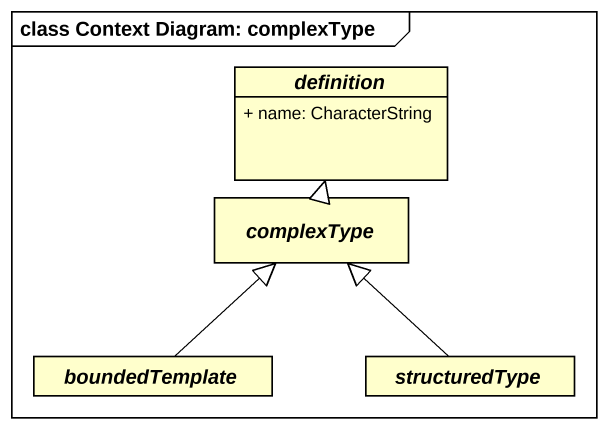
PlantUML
@startuml
mainframe class Context Diagram: complexType
hide circle
hide empty members
skinparam classAttributeIconSize 0
abstract class definition {
  + name: CharacterString
}
abstract class complexType
abstract class boundedTemplate
abstract class structuredType
complexType -up-|> definition
boundedTemplate -up-|> complexType
structuredType -up-|> complexType
@enduml
